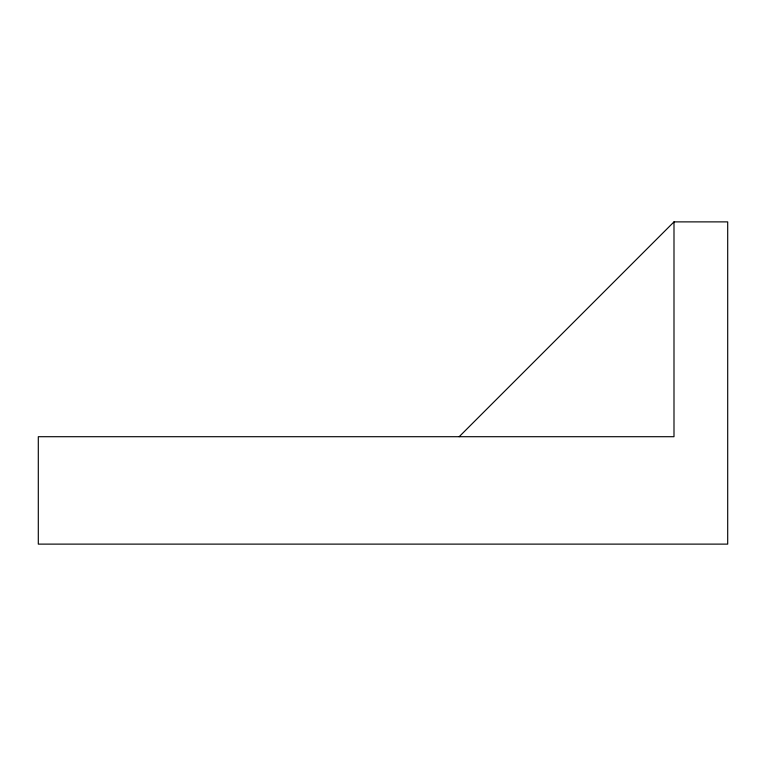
<?xml version="1.0" encoding="UTF-8"?>
<svg xmlns="http://www.w3.org/2000/svg" width="766" height="766" viewBox="0 0 766 766"><rect width="100%" height="100%" fill="white"/><g stroke="black" fill="none" stroke-linecap="round" stroke-linejoin="round"><path stroke-width="1.15" d="M459.169 436.706L673.994 221.881L727.7 221.881L727.7 544.119L38.3 544.119L38.3 436.706L673.994 436.706L673.994 221.881"/></g></svg>
